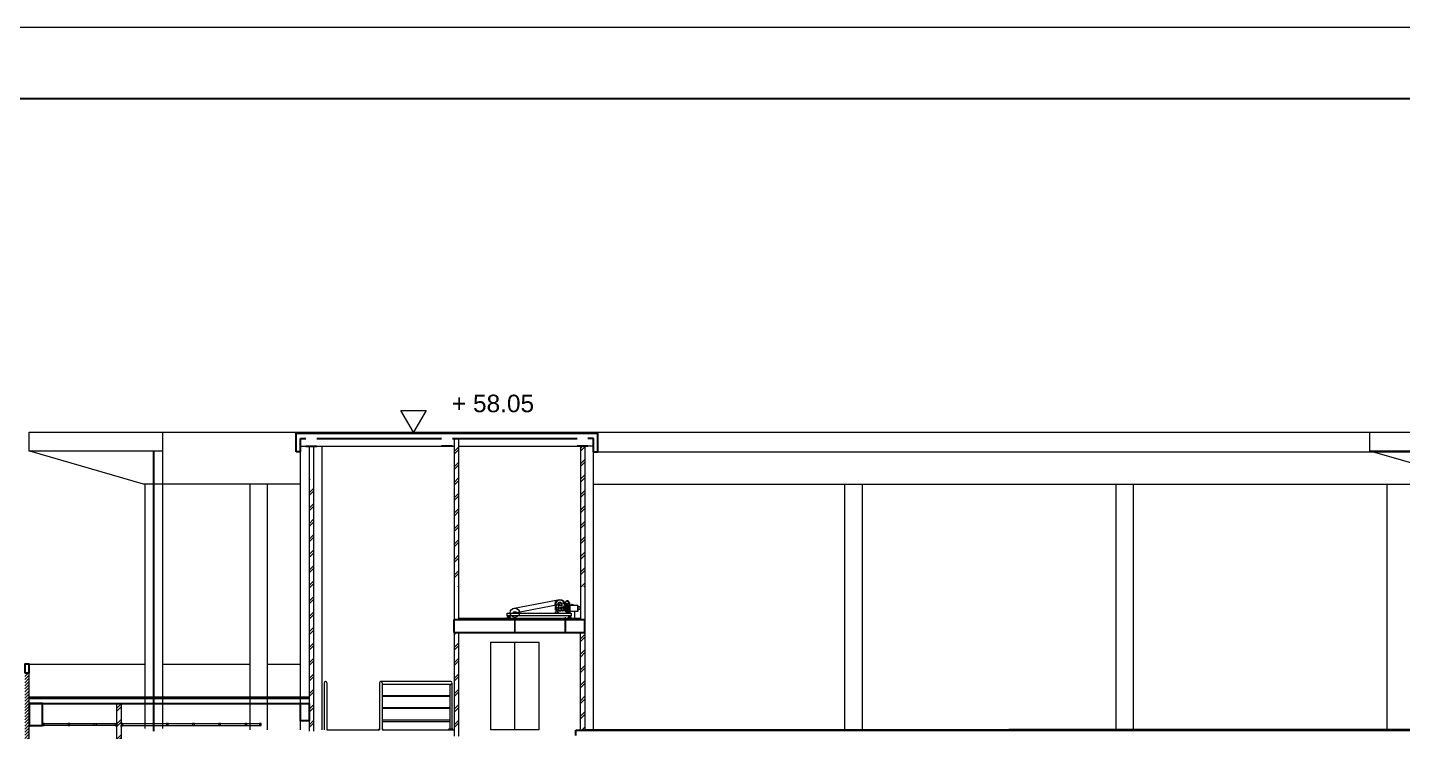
# Model space of a CAD drawing. Header units: millimetres. Extents: x -16 to 103, y -17 to 67.
# Drawn here: x -0.29 to 31.15, y 51.21 to 67.31 of the extents above; entities that cross this region are included whole.
import ezdxf
from ezdxf.enums import TextEntityAlignment as Align

# ---------------------------------------------------------------- set-up
doc = ezdxf.new("R2010")
doc.units = ezdxf.units.MM
for name, color, linetype, lineweight in [('ars', 11, 'Continuous', 0), ('BLK', 1, 'Continuous', 30), ('KOP', 7, 'Continuous', 20), ('KOP GARIS', 1, 'Continuous', 30), ('lan', 7, 'Continuous', 15), ('pla', 81, 'Continuous', 15), ('tem', 5, 'Continuous', 20)]:
    doc.layers.add(name, color=color, linetype=linetype, lineweight=lineweight)
doc.styles.add('S', font='simplex', dxfattribs={"width": 0.75})
doc.styles.get("Standard").update_dxf_attribs({"font": 'arial.ttf'})

# ---------------------------------------------------------------- blocks, each defined once
blk = doc.blocks.new('KOPA2-TPAK r')
at = {"layer": 'KOP'}
blk.add_lwpolyline([(0, 0), (59.4, 0), (59.4, 42.135), (0, 42.135)], close=True, dxfattribs=at)
at = {"layer": 'KOP GARIS'}
blk.add_lwpolyline([(0.815, 0.815), (58.585, 0.815), (58.585, 41.32), (0.815, 41.32)], close=True, dxfattribs=at)
at = {"layer": 'KOP'}
for p in [(51.864, 6.612), (51.864, 6.212), (51.864, 5.812)]:
    blk.add_attdef('JUDUL', p, '', height=0.25, dxfattribs=at)
for tag, p in [('SKALA', (51.816, 4.913)), ('SKALA', (51.816, 4.602)), ('SKALA', (51.816, 4.312)), ('AR-00', (57.749, 3.195))]:
    blk.add_attdef(tag, text='', height=0.172, dxfattribs=at).set_placement(p, align=Align.MIDDLE_CENTER)
blk = doc.blocks.new('PEIL')
blk.add_lwpolyline([(-0.188, 0.325), (0.188, 0.325), (0, 0)], close=True)
at = {"style": 'S', "width": 1.1, "flags": 4}
blk.add_attdef('CAT', (0.265, 0.036), '', height=0.2, dxfattribs=at)

msp = doc.modelspace()

# ---------------------------------------------------------------- hatches: boundary and pattern name
at = {"layer": 'ars'}
h = msp.add_hatch(dxfattribs=at)
h.set_pattern_fill('TEMBOK', color=256, scale=0.25)
h.set_pattern_definition([(45, (9.51217, 55.545), (-0.176777, 0.176777), []), (45, (9.57467, 55.545), (-0.176777, 0.176777), [])])
h.paths.add_polyline_path([(9.5622, 57.915), (9.4622, 57.915), (9.4622, 54.525), (9.5622, 54.525)])
h = msp.add_hatch(dxfattribs=at)
h.set_pattern_fill('TEMBOK', color=256, scale=0.25)
h.set_pattern_definition([(45, (6.2, 55.425), (-0.176777, 0.176777), []), (45, (6.2625, 55.425), (-0.176777, 0.176777), [])])
h.paths.add_polyline_path([(12.35, 57.735), (12.45, 57.735), (12.45, 54.525), (12.35, 54.525)])
h = msp.add_hatch(dxfattribs=at)
h.set_pattern_fill('TEMBOK', color=256, scale=0.25)
h.set_pattern_definition([(45, (6.2, 52.125), (-0.176777, 0.176777), []), (45, (6.2625, 52.125), (-0.176777, 0.176777), [])])
h.paths.add_polyline_path([(6.25, 56.985), (6.15, 56.985), (6.15, 51.225), (6.25, 51.225)])
h = msp.add_hatch(dxfattribs=at)
h.set_pattern_fill('TEMBOK', color=256, scale=0.25)
h.set_pattern_definition([(45, (9.51217, 52.125), (-0.176777, 0.176777), []), (45, (9.57467, 52.125), (-0.176777, 0.176777), [])])
h.paths.add_polyline_path([(9.5622, 53.475), (9.4622, 53.475), (9.4622, 51.105), (9.5622, 51.105)])
h = msp.add_hatch(dxfattribs=at)
h.set_pattern_fill('TEMBOK', color=256, scale=0.25)
h.set_pattern_definition([(45, (-12.4, 55.1), (-0.1767767, 0.1767767), []), (45, (-12.3375, 55.1), (-0.1767767, 0.1767767), [])])
h.paths.add_polyline_path([(12.45, 51.245), (12.35, 51.245), (12.35, 53.475), (12.45, 53.475)])
h = msp.add_hatch(dxfattribs=at)
h.set_pattern_fill('_USER', color=256, scale=0.05, angle=45, pattern_type=0)
h.set_pattern_definition([(45, (1e-14, 3.89), (-0.03535534, 0.03535534), [])])
h.paths.add_polyline_path([(-0.25, 3.825), (-0.35, 3.825), (-0.35, 52.555), (-0.25, 52.555)])
h = msp.add_hatch(dxfattribs=at)
h.set_pattern_fill('TEMBOK', color=256, scale=0.25)
h.set_pattern_definition([(45, (17.2, 48.81), (-0.1767767, 0.1767767), []), (45, (17.2625, 48.81), (-0.1767767, 0.1767767), [])])
h.paths.add_polyline_path([(1.75, 48.775), (1.85, 48.775), (1.85, 51.855), (1.75, 51.855)])

# ---------------------------------------------------------------- linework, layer by layer
for p, q in [((11.7972, 53.9462), (11.7972, 54.0869)), ((11.8403, 54.1278), (11.8381, 53.9838)), ((11.9266, 54.1278), (11.9288, 53.9838)), ((12.0093, 54.0936), (11.9734, 54.063)), ((12.0992, 54.1296), (11.9982, 54.1296)), ((12.0165, 54.0936), (12.0093, 54.0936)), ((12.0834, 54.0936), (12.0165, 54.0936)), ((12.0165, 53.9534), (12.0165, 54.0936)), ((12.0201, 54.1296), (12.0201, 54.1835)), ((12.0884, 54.1835), (12.0201, 54.1835)), ((12.0273, 53.962), (12.0273, 54.0922)), ((12.0489, 54.1224), (12.0309, 54.1224)), ((12.0309, 54.1044), (12.0309, 54.1224)), ((12.0489, 54.1044), (12.0309, 54.1044)), ((12.0345, 54.1835), (12.0345, 54.2015)), ((12.074, 54.2015), (12.0345, 54.2015)), ((12.0596, 54.1278), (12.0489, 54.1278)), ((12.0489, 53.9318), (12.0489, 54.1278)), ((12.0596, 53.9318), (12.0596, 54.1278)), ((12.0632, 54.1224), (12.0596, 54.1224)), ((12.0632, 54.1044), (12.0596, 54.1044)), ((12.0632, 54.1044), (12.0632, 54.1224)), ((12.074, 54.1835), (12.074, 54.2015)), ((12.0848, 53.962), (12.0848, 54.0922)), ((12.0884, 54.1296), (12.0884, 54.1835)), ((12.1028, 54.1601), (12.0884, 54.1601)), ((12.1028, 54.1529), (12.0884, 54.1529)), ((12.0884, 53.957), (12.0884, 54.0885)), ((12.0992, 54.1296), (12.1082, 54.1296)), ((12.0992, 53.9174), (12.0992, 54.1296)), ((12.1028, 54.1529), (12.1028, 54.1601)), ((12.1028, 54.1583), (12.1172, 54.1583)), ((12.1028, 54.1547), (12.1172, 54.1547)), ((12.1082, 53.9174), (12.1082, 54.1296)), ((12.1082, 54.126), (12.1172, 54.126)), ((12.1172, 54.1547), (12.1172, 54.1583)), ((12.1172, 53.9282), (12.1172, 54.126)), ((12.2937, 54.0936), (12.1172, 54.0936)), ((12.1567, 54.0936), (12.1603, 54.105)), ((12.1747, 54.0936), (12.1711, 54.105)), ((12.2937, 53.9606), (12.2937, 54.0936)), ((12.2973, 53.9606), (12.2973, 54.0936)), ((10.6825, 53.8293), (10.6883, 53.8063)), ((10.6825, 53.8293), (10.6825, 53.805)), ((10.7375, 53.8063), (10.6883, 53.8063)), ((10.6901, 53.8597), (10.6901, 53.833)), ((10.7357, 53.8597), (10.7357, 53.833)), ((10.7433, 53.8293), (10.7375, 53.8063)), ((10.7433, 53.8293), (10.7433, 53.805)), ((11.7792, 53.9462), (11.7972, 53.9462)), ((11.7792, 53.9174), (11.7792, 53.9462)), ((11.7972, 53.9462), (11.8008, 53.9665)), ((11.808, 53.9732), (11.8274, 53.9732)), ((11.808, 53.921), (11.8619, 53.921)), ((11.808, 53.9174), (11.808, 53.921)), ((11.8223, 53.9336), (11.8223, 53.921)), ((11.8475, 53.9336), (11.8475, 53.921)), ((11.8619, 53.9174), (11.8619, 53.921)), ((11.8978, 53.9174), (11.8978, 53.921)), ((11.8978, 53.921), (11.9985, 53.921)), ((12.0165, 53.9732), (11.9396, 53.9732)), ((11.9734, 54.063), (11.9734, 54.0594)), ((11.9734, 53.9947), (11.9734, 54.0594)), ((11.9841, 54.0594), (11.9734, 54.0594)), ((11.9734, 53.9947), (11.9734, 53.9732)), ((11.9841, 53.9947), (11.9734, 53.9947)), ((11.9841, 53.9947), (11.9841, 54.0594)), ((11.9913, 54.0451), (11.9841, 54.0451)), ((11.9913, 54.0091), (11.9841, 54.0091)), ((11.9913, 54.0091), (11.9913, 54.0451)), ((12.0201, 54.0397), (11.9913, 54.0397)), ((12.0201, 54.0145), (11.9913, 54.0145)), ((11.9985, 53.9174), (11.9985, 53.921)), ((12.0201, 54.0091), (12.0201, 54.0451)), ((12.0273, 54.0451), (12.0201, 54.0451)), ((12.0273, 54.0091), (12.0201, 54.0091)), ((12.0201, 53.9498), (12.0812, 53.9498)), ((12.0287, 53.9606), (12.0834, 53.9606)), ((12.0345, 53.9174), (12.0345, 53.921)), ((12.0345, 53.921), (12.0992, 53.921)), ((12.0489, 53.9318), (12.0596, 53.9318)), ((12.0735, 53.8293), (12.0793, 53.8063)), ((12.0735, 53.8293), (12.0735, 53.805)), ((12.0793, 53.8063), (12.1285, 53.8063)), ((12.0811, 53.8597), (12.0811, 53.833)), ((12.1082, 53.9282), (12.1172, 53.9282)), ((12.2937, 53.9606), (12.1172, 53.9606)), ((12.1267, 53.8597), (12.1267, 53.833)), ((12.1343, 53.8293), (12.1285, 53.8063)), ((12.1343, 53.8293), (12.1343, 53.805)), ((12.2254, 53.805), (12.2254, 53.9606)), ((12.3476, 54.0648), (12.2973, 54.0648)), ((12.3476, 54.0037), (12.2973, 54.0037)), ((12.3476, 54.0037), (12.3476, 54.0648)), ((6.4938, 52.3237), (6.4938, 51.255)), ((6.5563, 52.3237), (6.5563, 51.255)), ((7.7563, 52.3237), (7.7563, 51.255)), ((9.3874, 52.355), (7.7875, 52.355)), ((7.8188, 52.3237), (7.8188, 51.255)), ((9.3874, 52.2925), (7.8188, 52.2925)), ((9.3622, 52.2925), (9.3622, 51.27)), ((9.4122, 52.305), (9.4122, 51.27)), ((9.3622, 52.0303), (7.8188, 52.0303)), ((9.3622, 52.0178), (7.8188, 52.0178)), ((9.3622, 51.7535), (7.8188, 51.7535)), ((9.3622, 51.741), (7.8188, 51.741)), ((1.75, 51.351), (-0.25, 51.351)), ((1.85, 51.351), (5.05, 51.351)), ((7.7363, 51.255), (7.7363, 51.26)), ((7.7413, 51.265), (7.7563, 51.265)), ((7.7544, 51.27), (7.7563, 51.27)), ((9.3622, 51.4709), (7.8188, 51.4709)), ((9.3622, 51.4334), (7.8188, 51.4334)), ((7.8188, 51.27), (7.8206, 51.27)), ((7.8188, 51.265), (7.8338, 51.265)), ((7.8388, 51.255), (7.8388, 51.26)), ((9.3359, 51.255), (9.3359, 51.26)), ((9.4334, 51.265), (9.3409, 51.265)), ((9.4203, 51.27), (9.354, 51.27)), ((9.4384, 51.255), (9.4384, 51.26))]:
    msp.add_line(p, q, dxfattribs=at)
for points in [[(10.8006, 54.0232), (11.8322, 54.221)], [(10.8518, 53.93), (11.8835, 54.1278)]]:
    msp.add_lwpolyline(points, dxfattribs=at)
for points in [[(11.7807, 54.1278, -1), (11.9863, 54.1278)], [(12.0884, 54.0084, -0.2679492), (12.0938, 54.0177, 0.5773503), (12.0938, 54.0364, -0.2679492), (12.0884, 54.0458)]]:
    msp.add_lwpolyline(points, format="xyb", dxfattribs=at)
for points in [[(12.1404, 53.9174), (12.1404, 53.8597), (10.6744, 53.8597), (10.6744, 53.9174)], [(10.6795, 53.833), (10.7463, 53.833), (10.7463, 53.8293), (10.6795, 53.8293)], [(10.8215, 53.9498), (10.8822, 53.9498), (10.8822, 53.9103), (10.8215, 53.9103)], [(10.8518, 53.8097), (10.8385, 53.8097), (10.8418, 53.8063), (10.8418, 53.475), (10.8385, 53.4716), (10.8518, 53.4716), (10.8652, 53.4716), (10.8618, 53.475), (10.8618, 53.8063), (10.8652, 53.8097)], [(11.7842, 54.0648), (11.795, 54.0648), (11.795, 53.9893), (11.7842, 53.9893)], [(12.0057, 53.8097), (11.9923, 53.8097), (11.9957, 53.8063), (11.9957, 53.475), (11.9923, 53.4716), (12.0057, 53.4716), (12.0191, 53.4716), (12.0157, 53.475), (12.0157, 53.8063), (12.0191, 53.8097)], [(12.1373, 53.833), (12.0705, 53.833), (12.0705, 53.8293), (12.1373, 53.8293)]]:
    msp.add_lwpolyline(points, close=True, dxfattribs=at)
for points in [[(-0.225, 51.346), (-0.225, 51.341, 0.4142136), (-0.24, 51.326), (-0.245, 51.326), (-0.245, 51.321), (-0.25, 51.321), (-0.25, 51.351), (-0.22, 51.351), (-0.22, 51.346)], [(1.725, 51.346), (1.725, 51.341, -0.4142136), (1.74, 51.326), (1.745, 51.326), (1.745, 51.321), (1.75, 51.321), (1.75, 51.351), (1.72, 51.351), (1.72, 51.346)], [(1.875, 51.346), (1.875, 51.341, 0.4142136), (1.86, 51.326), (1.855, 51.326), (1.855, 51.321), (1.85, 51.321), (1.85, 51.351), (1.88, 51.351), (1.88, 51.346)]]:
    msp.add_lwpolyline(points, format="xyb", close=True, dxfattribs=at)
for centre, radius in [((11.8835, 54.1278), 0.1063), ((11.8835, 54.1278), 0.0431), ((11.8835, 54.1278), 0.0324), ((12.0543, 54.1368), 0.00899), ((12.1657, 54.1098), 0.0126), ((12.1657, 54.1098), 0.00719), ((10.8518, 53.93), 0.1063), ((10.8518, 53.93), 0.0122), ((11.8349, 53.9336), 0.0126), ((11.8349, 53.9336), 0.0108), ((11.8835, 54.0091), 0.0449), ((11.8835, 54.0091), 0.0396), ((11.8835, 54.0091), 0.0324)]:
    msp.add_circle(centre, radius, dxfattribs=at)
for centre, radius, start, end in [((11.8835, 54.1278), 0.0955, 180, 205.31391), ((11.8835, 54.1278), 0.0922, 0, 180), ((12.0287, 54.0922), 0.00144, 90, 180), ((12.0835, 54.0887), 0.00495, 357.8387, 90.97197), ((12.0834, 54.0922), 0.00144, 0, 90), ((11.808, 53.966), 0.00719, 90, 175.76361), ((11.8274, 53.9839), 0.0108, 270, 359.13195), ((11.9396, 53.9839), 0.0108, 180.86805, 270), ((12.0201, 53.9534), 0.0036, 180, 270), ((12.0287, 53.962), 0.00144, 180, 270), ((12.0812, 53.957), 0.00719, 270, 0), ((12.0834, 53.962), 0.00144, 270, 0), ((6.525, 52.3237), 0.0312, 0, 180), ((7.7875, 52.3237), 0.0312, 0, 180), ((9.3872, 52.3237), 0.0313, 269.62506, 90.37494), ((7.7413, 51.26), 0.005, 90, 180), ((7.7544, 51.265), 0.005, 90, 180), ((7.8206, 51.265), 0.005, 0, 90), ((7.8338, 51.26), 0.005, 0, 90), ((9.3409, 51.26), 0.005, 90, 180), ((9.354, 51.265), 0.005, 90, 180), ((9.4203, 51.265), 0.005, 0, 90), ((9.4334, 51.26), 0.005, 0, 90)]:
    msp.add_arc(centre, radius, start, end, dxfattribs=at)
at = {"layer": 'BLK', "ltscale": 2}
for p, q in [((5.85, 57.605), (5.85, 58.035)), ((5.85, 58.035), (12.75, 58.035)), ((5.95, 57.605), (5.95, 57.915)), ((5.95, 57.915), (6.075, 57.915)), ((6.325, 57.915), (9.175, 57.915)), ((9.425, 57.915), (12.275, 57.915)), ((12.65, 57.915), (12.525, 57.915)), ((12.65, 57.605), (12.65, 57.915)), ((12.75, 57.605), (12.75, 58.035)), ((5.95, 57.605), (5.85, 57.605)), ((6.075, 57.735), (6.325, 57.735)), ((9.425, 57.735), (9.175, 57.735)), ((12.525, 57.735), (12.275, 57.735)), ((12.65, 57.605), (12.75, 57.605)), ((9.4622, 53.775), (12.45, 53.775)), ((9.4622, 53.475), (12.45, 53.475))]:
    msp.add_line(p, q, dxfattribs=at)
at = {"layer": 'BLK'}
for p, q in [((2.6, 51.225), (2.6, 57.625)), ((9.4622, 53.475), (9.4622, 53.775)), ((12.45, 53.475), (12.45, 53.775)), ((12.45, 53.475), (12.45, 53.775)), ((12.25, 51.125), (12.25, 51.245))]:
    msp.add_line(p, q, dxfattribs=at)
at = {"layer": 'BLK', "linetype": 'Continuous', "ltscale": 2}
for p, q in [((-0.25, 51.975), (6.15, 51.975)), ((-0.25, 51.855), (6.15, 51.855)), ((12.25, 51.245), (62.15, 51.245))]:
    msp.add_line(p, q, dxfattribs=at)
at = {"layer": 'BLK', "linetype": 'ByBlock'}
msp.add_lwpolyline([(-0.35, 52.555), (-0.25, 52.555), (-0.25, 52.755), (-0.35, 52.755)], close=True, dxfattribs=at)
at = {"layer": 'BLK'}
for points in [[(-0.25, 51.355), (0.05, 51.355), (0.05, 51.855), (-0.25, 51.855)], [(6.15, 51.455), (5.95, 51.455), (5.95, 51.855), (6.15, 51.855)]]:
    msp.add_lwpolyline(points, close=True, dxfattribs=at)
at = {"layer": 'lan', "linetype": 'ByBlock'}
for p, q in [((-0.25, 58.055), (12.55, 58.055)), ((-0.25, 58.055), (5.85, 58.055)), ((-0.25, 57.625), (-0.25, 58.055)), ((2.8, 56.867), (2.8, 58.055)), ((5.85, 58.035), (5.85, 58.055)), ((5.85, 58.055), (12.75, 58.055)), ((12.75, 58.035), (12.75, 58.055)), ((30.4, 57.625), (30.4, 58.055)), ((2.8, 57.625), (-0.25, 57.625)), ((2.3594, 56.867), (-0.2397, 57.625)), ((5.95, 57.735), (6.075, 57.735)), ((12.65, 57.735), (12.525, 57.735)), ((33.45, 57.625), (30.4, 57.625)), ((33.0094, 56.867), (30.4103, 57.625)), ((2.8, 56.867), (2.3594, 56.867)), ((5.95, 56.867), (2.8, 56.867)), ((9.5622, 53.805), (12.35, 53.805))]:
    msp.add_line(p, q, dxfattribs=at)
at = {"layer": 'lan'}
for p, q in [((12.55, 58.055), (61.65, 58.055)), ((12.55, 58.055), (12.55, 58.035)), ((12.75, 57.605), (61.65, 57.605)), ((12.65, 56.867), (61.75, 56.867)), ((10.8518, 51.255), (10.8518, 53.255)), ((-0.25, 52.755), (2.4, 52.755)), ((2.8, 52.755), (4.8, 52.755)), ((5.2, 52.755), (5.95, 52.755)), ((-0.25, 52.005), (6.15, 52.005)), ((6.5563, 51.255), (7.7563, 51.255)), ((7.8188, 51.255), (9.4622, 51.255)), ((37.2, 51.275), (12.45, 51.2549))]:
    msp.add_line(p, q, dxfattribs=at)
msp.add_lwpolyline([(11.4018, 51.255), (10.3018, 51.255), (10.3018, 53.255), (11.4018, 53.255)], close=True, dxfattribs=at)
at = {"layer": 'pla', "linetype": 'ByBlock'}
for p, q in [((0.09, 51.395), (1.71, 51.395)), ((1.75, 51.355), (0.09, 51.355)), ((1.85, 51.395), (5.05, 51.395)), ((1.85, 51.355), (5.05, 51.355))]:
    msp.add_line(p, q, dxfattribs=at)
at = {"layer": 'pla'}
for points in [[(0.05, 51.355), (0.09, 51.355), (0.09, 51.395), (0.05, 51.395)], [(0.635, 51.355), (0.675, 51.355), (0.675, 51.395), (0.635, 51.395)], [(1.275, 51.355), (1.235, 51.355), (1.235, 51.395), (1.275, 51.395)], [(1.75, 51.355), (1.71, 51.355), (1.71, 51.395), (1.75, 51.395)], [(1.85, 51.355), (1.89, 51.355), (1.89, 51.395), (1.85, 51.395)], [(2.885, 51.355), (2.925, 51.355), (2.925, 51.395), (2.885, 51.395)], [(3.485, 51.355), (3.525, 51.355), (3.525, 51.395), (3.485, 51.395)], [(4.085, 51.355), (4.125, 51.355), (4.125, 51.395), (4.085, 51.395)], [(4.685, 51.355), (4.725, 51.355), (4.725, 51.395), (4.685, 51.395)], [(5.01, 51.355), (5.05, 51.355), (5.05, 51.395), (5.01, 51.395)]]:
    msp.add_lwpolyline(points, close=True, dxfattribs=at)
at = {"layer": 'tem'}
for p, q in [((9.4622, 57.915), (9.4622, 53.775)), ((9.5622, 57.915), (9.5622, 53.775)), ((6.15, 57.735), (6.15, 51.225)), ((6.25, 57.735), (6.25, 51.225)), ((12.35, 57.735), (12.35, 53.775)), ((12.45, 57.735), (12.45, 53.775)), ((9.4622, 53.475), (9.4622, 51.105)), ((9.5622, 53.475), (9.5622, 51.105)), ((1.75, 48.775), (1.75, 51.855)), ((1.85, 51.855), (1.85, 48.775))]:
    msp.add_line(p, q, dxfattribs=at)
at = {"layer": 'tem', "linetype": 'Continuous', "ltscale": 2}
for p, q in [((5.95, 51.255), (5.95, 57.605)), ((6.325, 57.735), (9.175, 57.735)), ((6.45, 51.255), (6.45, 57.735)), ((9.425, 57.735), (9.4622, 57.735)), ((9.5622, 57.735), (12.275, 57.735)), ((12.65, 51.255), (12.65, 57.605))]:
    msp.add_line(p, q, dxfattribs=at)
at = {"layer": 'tem', "ltscale": 2}
for p, q in [((2.4, 51.2822), (2.4, 56.867)), ((2.8, 51.2834), (2.8, 56.867)), ((4.8, 51.255), (4.8, 56.855)), ((5.2, 51.255), (5.2, 56.855)), ((18.4, 51.2597), (18.4, 56.855)), ((18.8, 51.2601), (18.8, 56.855)), ((24.6, 51.2648), (24.6, 56.855)), ((25, 51.2651), (25, 56.855)), ((30.8, 51.2698), (30.8, 56.855)), ((-0.25, 3.825), (-0.25, 52.555))]:
    msp.add_line(p, q, dxfattribs=at)
msp.add_lwpolyline([(12.45, 51.245), (12.35, 51.245), (12.35, 53.475), (12.45, 53.475)], close=True, dxfattribs=at)

# ---------------------------------------------------------------- block references
at = {"layer": 'KOP', "xscale": 2, "yscale": 2, "zscale": 2}
msp.add_blockref('KOPA2-TPAK r', (-16.075, -16.9647), dxfattribs=at)
at = {"layer": 'lan', "linetype": 'ByBlock'}
ref = msp.add_blockref('PEIL', (8.5313, 58.055), dxfattribs=dict(at, xscale=1.539600717839002, yscale=1.539600717839002, zscale=1.539600717839002))
ref.add_attrib('CAT', '+ 58.05', (9.4135, 58.5133), dxfattribs={"layer": '0', "height": 0.4, "flags": 4})

doc.saveas('drawing.dxf')
